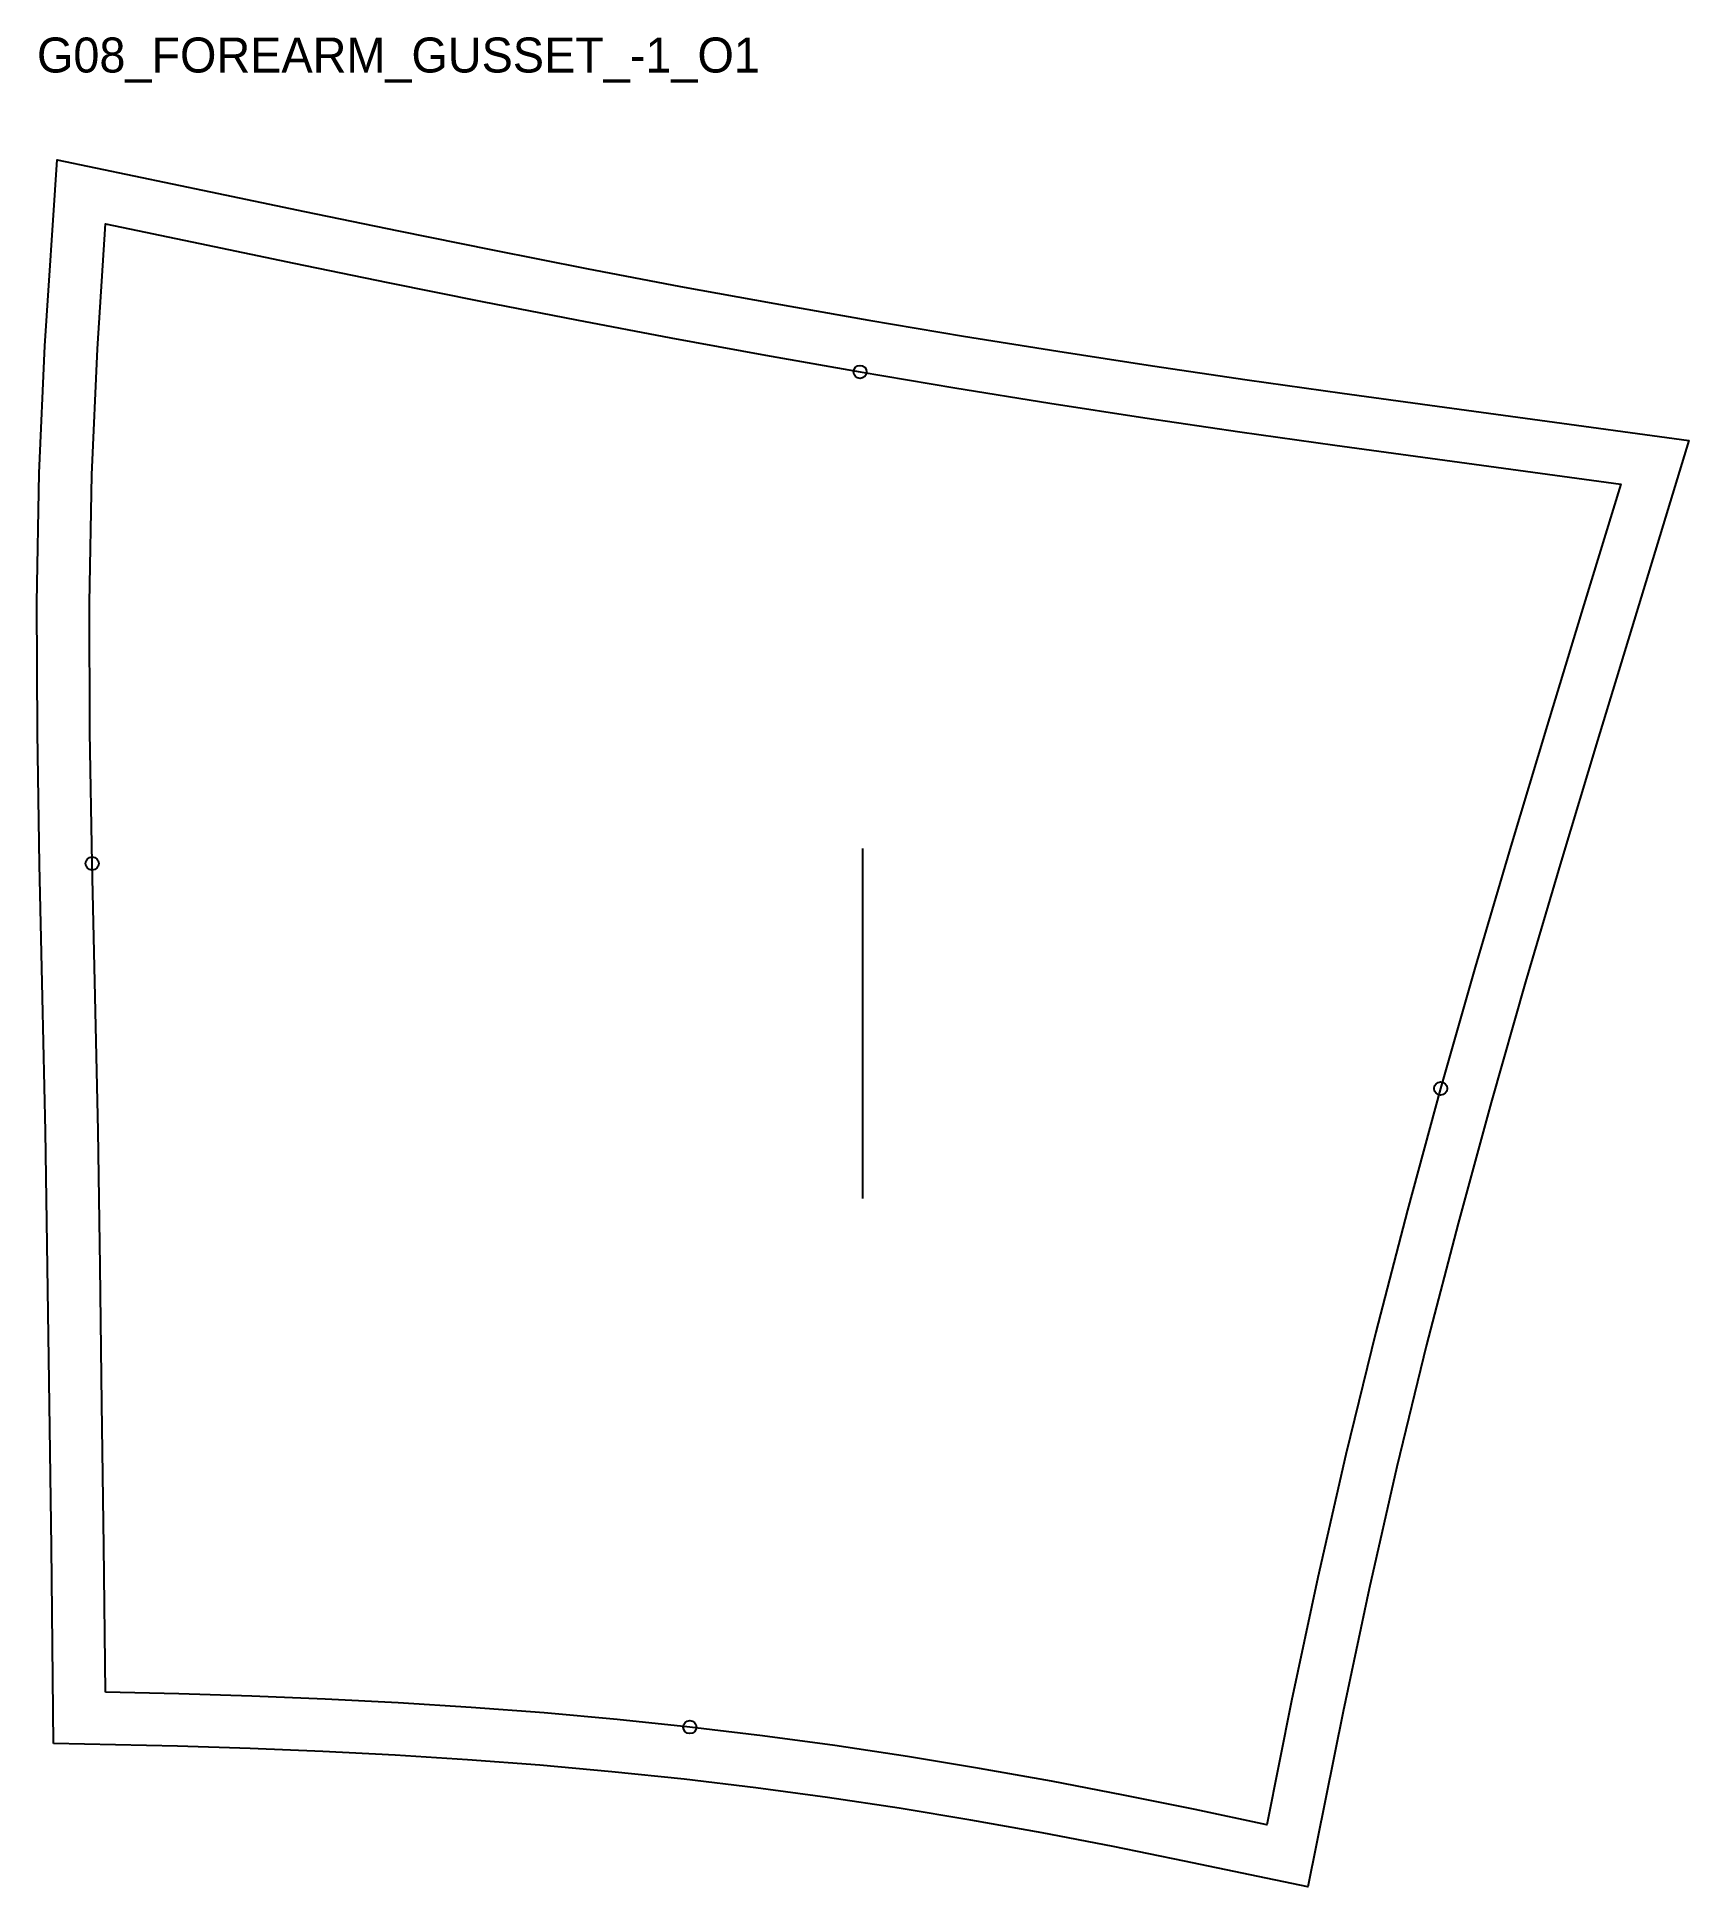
# Model space of a CAD drawing. Header units: millimetres. Extents: x -16 to 362, y -45 to 378.
import ezdxf

# ---------------------------------------------------------------- set-up
doc = ezdxf.new("R2010")
doc.units = ezdxf.units.MM
for name, color, linetype in [('CUT', 1, 'Continuous'), ('GRAIN', 3, 'Continuous'), ('ID', 7, 'Continuous'), ('NOTCH', 2, 'Continuous'), ('SEAM', 5, 'Continuous')]:
    doc.layers.add(name, color=color, linetype=linetype)

msp = doc.modelspace()

# ---------------------------------------------------------------- linework, layer by layer
at = {"layer": 'CUT'}
msp.add_lwpolyline([(-11.87, -11.74), (-12.38, 33.27), (-12.85, 65.76), (-13.24, 97.25), (-13.72, 128.18), (-14.39, 158.84), (-15.07, 189.25), (-15.57, 219.38), (-15.68, 249.21), (-15.17, 278.72), (-13.87, 307.86), (-11.07, 350.37), (23.97, 343.05), (45.48, 338.56), (66.96, 334.13), (88.45, 329.79), (109.94, 325.56), (131.45, 321.47), (152.98, 317.53), (174.54, 313.74), (196.12, 310.11), (217.73, 306.64), (239.36, 303.31), (261.03, 300.12), (282.74, 297.04), (304.47, 294.05), (326.24, 291.11), (362.02, 286.26), (349.47, 245.17), (341.07, 217.6), (332.78, 190.03), (324.67, 162.45), (316.8, 134.83), (309.23, 107.15), (302.03, 79.4), (295.23, 51.57), (288.87, 23.63), (282.92, -4.43), (274.91, -44.54), (246.7, -38.6), (230.4, -35.29), (214.1, -32.16), (197.79, -29.24), (181.45, -26.54), (165.08, -24.08), (148.68, -21.86), (132.25, -19.89), (115.78, -18.17), (99.29, -16.68), (82.77, -15.43), (66.22, -14.39), (49.65, -13.55), (33.04, -12.88), (16.42, -12.37), (-11.87, -11.74)], close=True, dxfattribs=at)
at = {"layer": 'GRAIN'}
msp.add_line((173.17, 112.91), (173.17, 192.91), dxfattribs=at)
at = {"layer": 'NOTCH'}
for centre in [(172.5, 301.91), (-3.07, 189.49), (305.24, 138.05), (133.58, -7.97)]:
    msp.add_circle(centre, 1.5, dxfattribs=at)
at = {"layer": 'SEAM'}
msp.add_lwpolyline([(0, 0), (-0.38, 33.42), (-0.85, 65.92), (-1.24, 97.42), (-1.72, 128.4), (-2.39, 159.11), (-3.07, 189.49), (-3.57, 219.5), (-3.67, 249.13), (-3.17, 278.35), (-1.88, 307.19), (0, 335.8), (21.52, 331.3), (43.04, 326.81), (64.56, 322.37), (86.1, 318.02), (107.67, 313.78), (129.25, 309.67), (150.86, 305.72), (172.5, 301.91), (194.17, 298.27), (215.86, 294.78), (237.58, 291.44), (259.32, 288.24), (281.08, 285.16), (302.85, 282.16), (324.64, 279.22), (346.42, 276.26), (337.99, 248.67), (329.58, 221.07), (321.28, 193.45), (313.15, 165.78), (305.24, 138.05), (297.64, 110.24), (290.39, 82.33), (283.55, 54.32), (277.15, 26.21), (271.16, -2.01), (265.51, -30.3), (249.13, -26.85), (232.73, -23.52), (216.29, -20.36), (199.82, -17.41), (183.32, -14.68), (166.77, -12.2), (150.19, -9.96), (133.58, -7.97), (116.95, -6.23), (100.28, -4.72), (83.6, -3.46), (66.9, -2.41), (50.19, -1.56), (33.47, -0.89), (16.74, -0.38)], close=True, dxfattribs=at)

# ---------------------------------------------------------------- texts
at = {"layer": 'ID'}
msp.add_text('G08_FOREARM_GUSSET_-1_O1', height=8, dxfattribs=at).set_placement((-15.68, 370.37))

doc.saveas('drawing.dxf')
